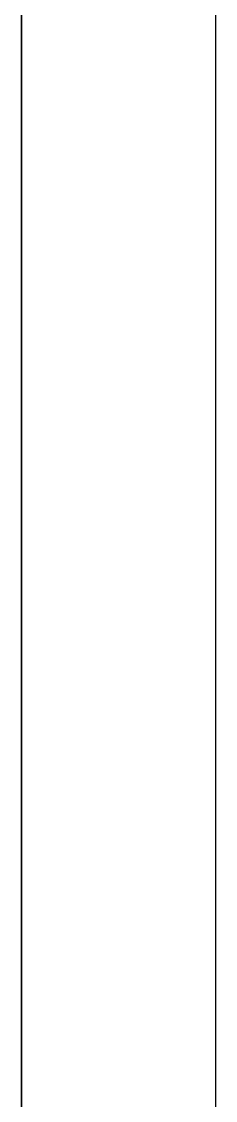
# Model space of a CAD drawing. Header units: millimetres. Extents: x -119 to 469, y -35 to 796.
# Drawn here: x 455.1 to 469.1, y 42.8 to 120.7 of the extents above; entities that cross this region are included whole.
import ezdxf

# ---------------------------------------------------------------- set-up
doc = ezdxf.new("R2010")
doc.units = ezdxf.units.MM

msp = doc.modelspace()

# ---------------------------------------------------------------- linework, layer by layer
for p, q in [((469.0741180711084, 796.4915160115065), (469.0741180711084, -35.1084839884935)), ((455.0741180711084, 782.4915160115065), (455.0741180711084, -21.1084839884935)), ((455.0741180711084, 20.8915160115065), (455.0741180711084, 782.4915160115065))]:
    msp.add_line(p, q)

doc.saveas('drawing.dxf')
